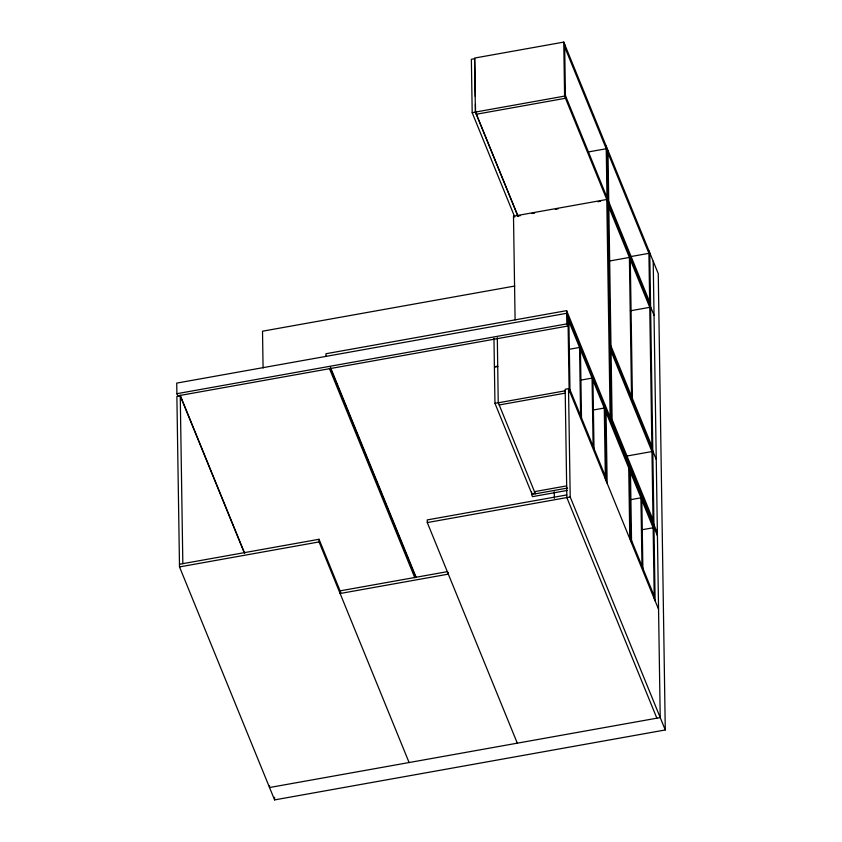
<?xml version="1.0" encoding="UTF-8"?>
<svg xmlns="http://www.w3.org/2000/svg" width="842" height="842" viewBox="0 0 842 842"><rect width="100%" height="100%" fill="white"/><g stroke="black" fill="none" stroke-linecap="round" stroke-linejoin="round"><path stroke-width="1.26" d="M244.054 552.268L180.251 395.908L176.883 396.508L179.514 566.919L274.587 799.9L665.275 729.961L658.255 273.639L563.761 42.1L474.583 58.066L475.414 112.07L517.851 216.057L520.43 215.594M475.414 112.07L564.593 96.104L654.034 315.266M475.309 96.504L474.73 58.719L471.373 59.319L472.194 112.733L475.551 112.133L518.135 216.478M476.298 114.238L565.477 98.272L564.645 44.268M588.148 151.981L606.24 148.739L564.687 46.91M532.06 213.51L534.649 213.047M555.331 209.353L557.92 208.89M597.978 201.712L600.567 201.249M630.826 256.568L648.919 253.326L608.008 153.065M608.713 261.146L629.395 257.442L631.532 396.35M514.778 286.038L262.515 331.201L263.083 368.017M657.381 533.049L566.624 310.645L325.938 353.735L325.98 356.377M630.363 310.803L649.75 307.33L608.84 207.069M176.883 393.698L566.824 323.886L567.708 326.054L177.767 395.856L176.883 393.698L176.725 383.099L566.666 313.298L657.423 535.701M569.245 349.283L579.559 347.441L580.612 415.716M497.748 366.112L494.391 366.712L493.959 338.273M497.759 366.554L494.401 367.154L494.959 403.36L531.849 493.759L535.207 493.159M580.464 380.174L592.063 378.1L593.115 446.376M658.56 609.271L568.529 388.678L565.171 389.278L566.845 497.58L656.865 718.184M494.959 403.36L498.317 402.75L535.365 493.812M565.256 390.804L498.222 402.802L497.317 337.674M499.106 404.97L564.845 393.203M592.684 410.107L604.282 408.033L568.908 321.349M627.416 455.943L651.971 451.544L611.06 351.282M534.481 491.654L566.708 485.876M531.586 491.854L531.628 494.486L567.655 488.034M567.255 490.423L532.512 496.643L531.628 494.486M179.472 564.266L319.034 539.28L340.789 592.621M566.803 494.928L427.241 519.914L427.283 522.566L517.304 743.16M179.514 566.919L319.065 541.932L409.096 762.536M427.283 522.566L570.202 496.98L665.275 729.961M630.616 499.685L640.93 497.832L641.983 566.108M641.541 529.85L653.15 527.766L630.479 472.225M446.997 571.718L340.073 590.863L340.115 593.505L448.333 574.139L448.302 572.371M565.435 95.62L606.987 197.449M608.755 201.775L649.677 302.036M610.976 345.988L651.897 446.249M610.134 346.472L656.255 459.469M612.113 419.558L653.024 519.819M606.051 412.359L628.711 467.899M472.194 112.733L514.778 217.078M569.96 389.635L605.335 476.309M631.532 540.501L654.202 596.052M330.443 367.312L416.243 577.57M330.359 368.238L415.769 577.528M329.411 368.449L414.811 577.738M180.146 395.172L244.696 553.352M653.203 261.262L660.223 717.584L269.535 787.523L269.514 785.754M649.761 252.842L653.95 524.64M653.992 527.281L655.118 600.862M648.877 250.684L653.066 522.472M653.108 525.124L654.245 598.694M641.814 500.001L642.867 568.276M630.279 259.61L632.416 398.519M630.437 469.583L631.574 543.153M629.553 467.415L630.69 540.996M628.679 465.247L629.805 538.827M607.966 150.413L612.145 422.21M607.082 148.255L611.271 420.042M606.198 146.087L607.029 200.091M610.134 417.274L606.787 199.491L513.494 216.194L515.093 319.834M606.008 409.707L607.145 483.287M605.124 407.549L606.261 481.119M604.24 405.381L605.377 478.961M592.947 380.258L593.999 448.533M580.443 349.609L581.496 417.885M568.866 318.708L570.002 392.277M563.761 42.1L564.593 96.104M567.982 316.539L569.118 390.12M567.55 315.455L567.708 326.054M568.529 388.678L570.202 496.98M566.624 310.645L566.824 323.886M554.246 491.749L554.352 498.317M475.435 104.324L475.551 112.133M319.034 539.28L319.065 541.932M274.555 797.269L274.587 799.9M180.251 395.908L182.83 563.666"/></g></svg>
